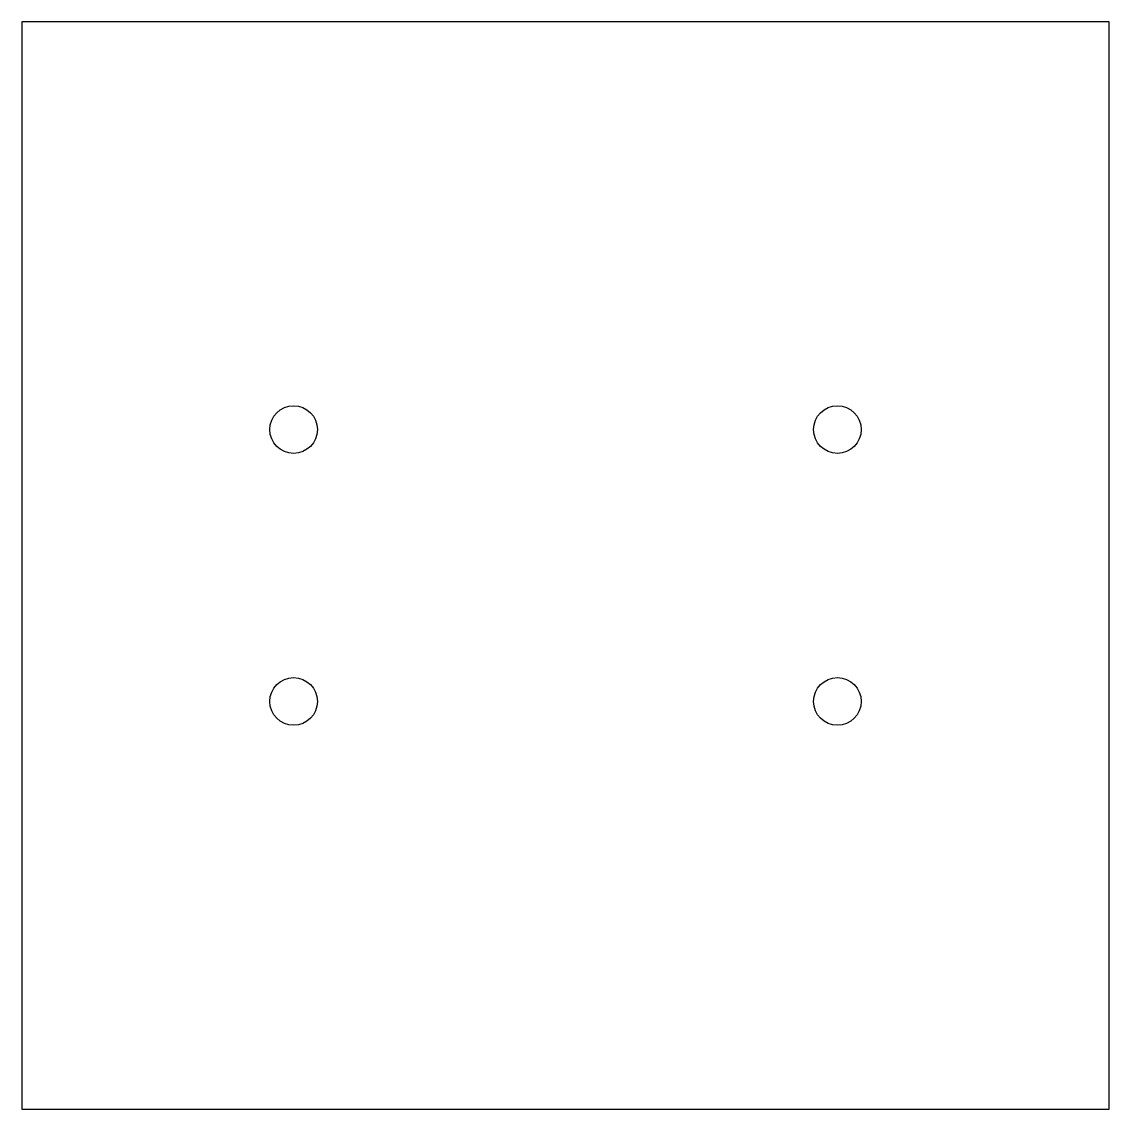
# Model space of a CAD drawing. Header units: millimetres. Extents: x 929 to 1261, y 420 to 500.
# Drawn here: x 929.2 to 1009.2, y 419.5 to 499.5 of the extents above.
import ezdxf

# ---------------------------------------------------------------- set-up
doc = ezdxf.new("R2010")
doc.units = ezdxf.units.MM
doc.layers.add('文本层', color=2, linetype='Continuous')

msp = doc.modelspace()

# ---------------------------------------------------------------- linework, layer by layer
at = {"layer": '文本层', "elevation": -150}
msp.add_lwpolyline([(1009.196, 499.522), (929.196, 499.522), (929.196, 419.522), (1009.196, 419.522)], close=True, dxfattribs=at)
at = {"layer": '文本层'}
for centre in [(949.196, 469.522, -150), (989.196, 469.522, -150), (949.196, 449.522, -150), (989.196, 449.522, -150)]:
    msp.add_circle(centre, 1.75, dxfattribs=at)

doc.saveas('drawing.dxf')
